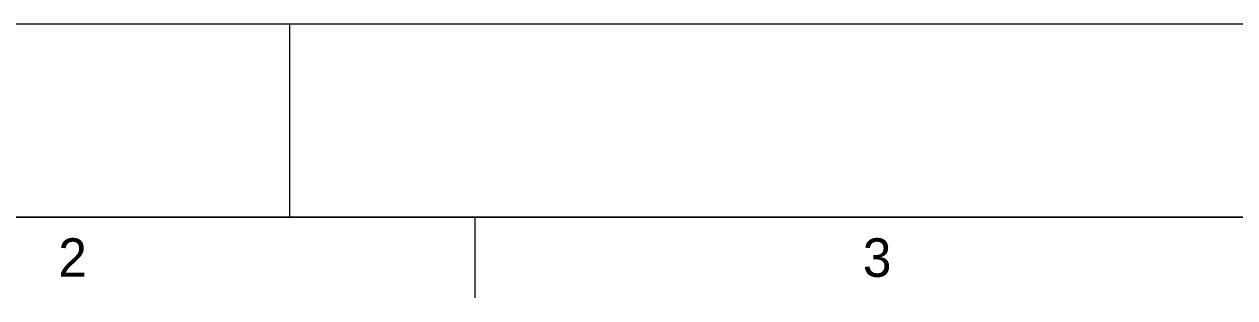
# Model space of a CAD drawing. Header units: millimetres. Extents: x 15 to 292, y 5 to 205.
# Drawn here: x 75.5 to 150.7, y 5 to 22 of the extents above; entities that cross this region are included whole.
import ezdxf

# ---------------------------------------------------------------- set-up
doc = ezdxf.new("R2010")
doc.units = ezdxf.units.MM
doc.layers.add('Border', color=7, linetype='Continuous')
doc.styles.add('Shapr9', font='txt', dxfattribs={"height": 2.3925})

# ---------------------------------------------------------------- blocks, each defined once
blk = doc.blocks.new('*U2')
at = {"layer": 'Border', "linetype": 'Continuous', "lineweight": 15}
for p, q in [((287, 22), (20, 22)), ((92, 10), (92, 22)), ((287, 10), (20, 10))]:
    blk.add_line(p, q, dxfattribs=at)

msp = doc.modelspace()

# ---------------------------------------------------------------- linework, layer by layer
at = {"layer": 'Border', "linetype": 'Continuous', "lineweight": 15}
for p, q in [((20, 10), (287, 10)), ((103.5, 10), (103.5, 5))]:
    msp.add_line(p, q, dxfattribs=at)

# ---------------------------------------------------------------- block references
msp.add_blockref('*U2', (0, 0))

# ---------------------------------------------------------------- texts
at = {"layer": 'Border', "linetype": 'Continuous', "lineweight": 15, "char_height": 2.393, "width": 2.3925, "attachment_point": 2, "style": 'Shapr9'}
for s, insert in [('2', (78.5, 8.696)), ('3', (128.5, 8.696))]:
    msp.add_mtext(s, dxfattribs=dict(at, insert=insert))

doc.saveas('drawing.dxf')
